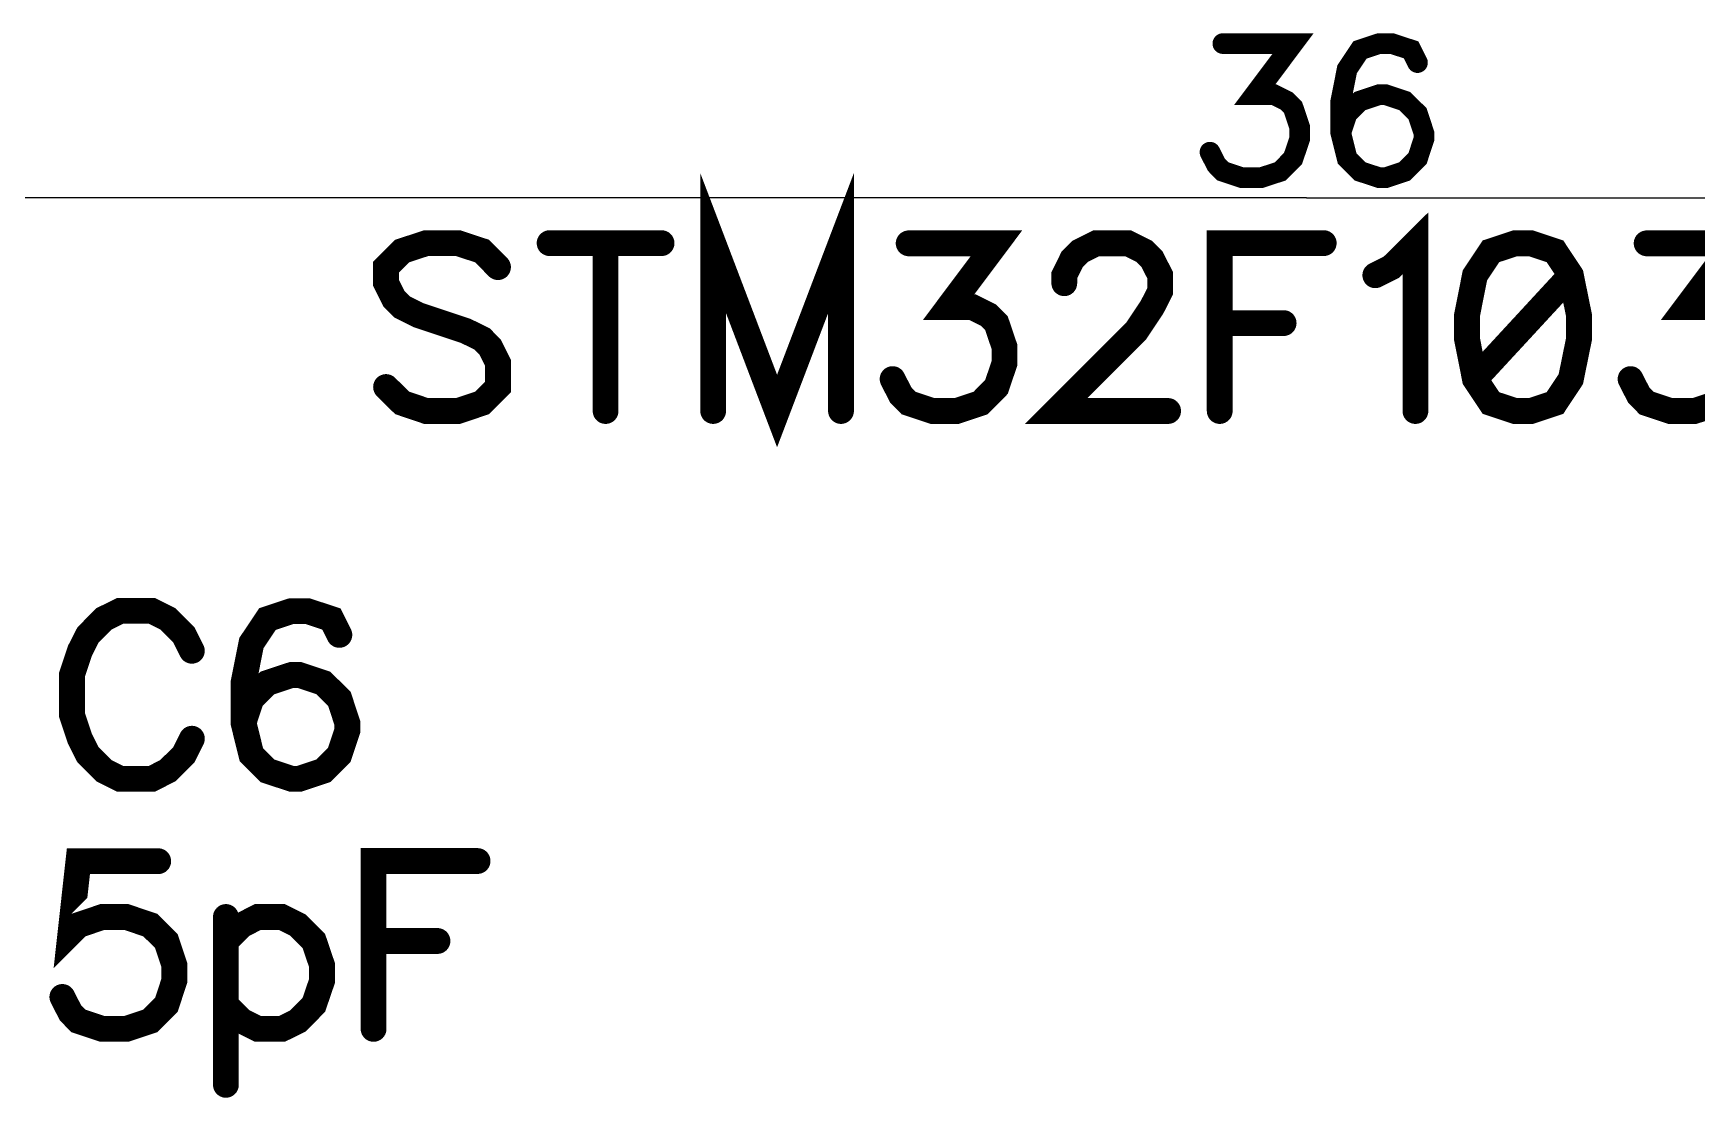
# Model space of a CAD drawing. Extents: x -121 to 151, y -197 to 34.
# Drawn here: x 8.32 to 20.96, y 26.12 to 34.21 of the extents above; entities that cross this region are included whole.
import ezdxf

# ---------------------------------------------------------------- set-up
doc = ezdxf.new("R2010")
doc.units = 0
doc.layers.add('Top_Dimension', color=14, linetype='CONTINUOUS')
doc.layers.add('Top_Silk', color=2, linetype='CONTINUOUS')

msp = doc.modelspace()

# ---------------------------------------------------------------- linework, layer by layer
at = {"layer": 'Top_Dimension', "linetype": 'CONTINUOUS', "const_width": 0.1569}
for points in [[(17.3634, 34.133), (17.8969, 34.133), (17.606, 33.7445), (17.752, 33.7445), (17.8486, 33.6962), (17.8969, 33.6479), (17.9463, 33.5019), (17.9463, 33.4053), (17.8969, 33.2593), (17.8003, 33.1616), (17.6543, 33.1133), (17.5083, 33.1133), (17.3634, 33.1616), (17.3151, 33.211), (17.2657, 33.3076)], [(18.8429, 33.9882), (18.7946, 34.0848), (18.6486, 34.133), (18.552, 34.133), (18.406, 34.0848), (18.3083, 33.9388), (18.26, 33.6962), (18.26, 33.4536), (18.3083, 33.2593), (18.406, 33.1616), (18.552, 33.1133), (18.6003, 33.1133), (18.7452, 33.1616), (18.8429, 33.2593), (18.8912, 33.4053), (18.8912, 33.4536), (18.8429, 33.5996), (18.7452, 33.6962), (18.6003, 33.7445), (18.552, 33.7445), (18.406, 33.6962), (18.3083, 33.5996), (18.26, 33.4536)]]:
    msp.add_lwpolyline(points, dxfattribs=at)
at = {"layer": 'Top_Dimension', "linetype": 'CONTINUOUS', "const_width": 0.0784}
for points in [[(17.3242, 34.133, 1), (17.4026, 34.133, 1), (17.3242, 34.133, 1)], [(18.8037, 33.9882, 1), (18.8821, 33.9882, 1), (18.8037, 33.9882, 1)], [(18.2208, 33.4536, 1), (18.2992, 33.4536, 1), (18.2208, 33.4536, 1)], [(17.2265, 33.3076, 1), (17.3049, 33.3076, 1), (17.2265, 33.3076, 1)]]:
    msp.add_lwpolyline(points, format="xyb", dxfattribs=at)
at = {"layer": 'Top_Dimension', "linetype": 'CONTINUOUS'}
for points in [[(18, 32.96), (1, 32.96)], [(18, 32.96), (35, 32.96)]]:
    msp.add_lwpolyline(points, dxfattribs=at)
at = {"layer": 'Top_Silk', "linetype": 'CONTINUOUS', "const_width": 0.1961}
for points in [[(14.4619, 31.3398), (14.4619, 32.6159), (13.9761, 31.3398), (13.4904, 32.6159), (13.4904, 31.3398)], [(18.5223, 32.3717), (18.6445, 32.4334), (18.827, 32.6145), (18.827, 31.3398)], [(11.8554, 32.4334), (11.7346, 32.5556), (11.5521, 32.6159), (11.3093, 32.6159), (11.1268, 32.5556), (11.0046, 32.4334), (11.0046, 32.3127), (11.0664, 32.1906), (11.1268, 32.1302), (11.2475, 32.0698), (11.6125, 31.9477), (11.7346, 31.8873), (11.795, 31.8256), (11.8554, 31.7048), (11.8554, 31.5223), (11.7346, 31.4016), (11.5521, 31.3398), (11.3093, 31.3398), (11.1268, 31.4016), (11.0046, 31.5223)], [(12.2475, 32.6159), (13.0982, 32.6159)], [(12.6729, 32.6159), (12.6729, 31.3398)], [(14.9762, 32.6145), (15.643, 32.6145), (15.2794, 32.1288), (15.4619, 32.1288), (15.5826, 32.0684), (15.643, 32.0081), (15.7048, 31.8256), (15.7048, 31.7048), (15.643, 31.5223), (15.5223, 31.4002), (15.3398, 31.3398), (15.1573, 31.3398), (14.9762, 31.4002), (14.9158, 31.462), (14.854, 31.5827)], [(16.1587, 32.3113), (16.1587, 32.3717), (16.219, 32.4938), (16.2794, 32.5542), (16.4015, 32.6145), (16.6444, 32.6145), (16.7651, 32.5542), (16.8255, 32.4938), (16.8873, 32.3717), (16.8873, 32.2509), (16.8255, 32.1288), (16.7048, 31.9477), (16.0969, 31.3398), (16.9476, 31.3398)], [(18.1302, 32.6159), (17.3398, 32.6159), (17.3398, 31.3398)], [(19.5841, 32.6145), (19.4016, 32.5542), (19.2795, 32.3717), (19.2191, 32.0684), (19.2191, 31.8859), (19.2795, 31.5827), (19.4016, 31.4002), (19.5841, 31.3398), (19.7048, 31.3398), (19.8873, 31.4002), (20.0081, 31.5827), (20.0698, 31.8859), (20.0698, 32.0684), (20.0081, 32.3717), (19.8873, 32.5542), (19.7048, 32.6145), (19.5841, 32.6145)], [(20.5841, 32.6145), (21.251, 32.6145), (20.8874, 32.1288), (21.0699, 32.1288), (21.1906, 32.0684), (21.251, 32.0081), (21.3127, 31.8256), (21.3127, 31.7048), (21.251, 31.5223), (21.1302, 31.4002), (20.9477, 31.3398), (20.7652, 31.3398), (20.5841, 31.4002), (20.5238, 31.462), (20.462, 31.5827)], [(20.0081, 32.3717), (19.2795, 31.5827)], [(17.3398, 32.0081), (17.8255, 32.0081)], [(9.529, 29.517), (9.4686, 29.6377), (9.3465, 29.7599), (9.2258, 29.8202), (8.9829, 29.8202), (8.8608, 29.7599), (8.74, 29.6377), (8.6783, 29.517), (8.6179, 29.3345), (8.6179, 29.0299), (8.6783, 28.8488), (8.74, 28.7267), (8.8608, 28.6059), (8.9829, 28.5442), (9.2258, 28.5442), (9.3465, 28.6059), (9.4686, 28.7267), (9.529, 28.8488)], [(10.6497, 29.6377), (10.5894, 29.7585), (10.4069, 29.8188), (10.2861, 29.8188), (10.1036, 29.7585), (9.9815, 29.576), (9.9211, 29.2727), (9.9211, 28.9695), (9.9815, 28.7267), (10.1036, 28.6045), (10.2861, 28.5442), (10.3465, 28.5442), (10.5276, 28.6045), (10.6497, 28.7267), (10.7101, 28.9092), (10.7101, 28.9695), (10.6497, 29.152), (10.5276, 29.2727), (10.3465, 29.3331), (10.2861, 29.3331), (10.1036, 29.2727), (9.9815, 29.152), (9.9211, 28.9695)], [(9.2733, 27.9175), (8.6668, 27.9175), (8.6065, 27.3714), (8.6668, 27.4317), (8.8493, 27.4935), (9.0304, 27.4935), (9.2129, 27.4317), (9.3351, 27.311), (9.3954, 27.1285), (9.3954, 27.0078), (9.3351, 26.8253), (9.2129, 26.7031), (9.0304, 26.6428), (8.8493, 26.6428), (8.6668, 26.7031), (8.6065, 26.7649), (8.5447, 26.8856)], [(11.7001, 27.9189), (10.9097, 27.9189), (10.9097, 26.6428)], [(9.7876, 27.4935), (9.7876, 26.2174)], [(9.7876, 27.311), (9.9097, 27.4317), (10.0304, 27.4935), (10.2129, 27.4935), (10.3351, 27.4317), (10.4558, 27.311), (10.5176, 27.1285), (10.5176, 27.0064), (10.4558, 26.8253), (10.3351, 26.7031), (10.2129, 26.6428), (10.0304, 26.6428), (9.9097, 26.7031), (9.7876, 26.8253)], [(10.9097, 27.311), (11.3955, 27.311)]]:
    msp.add_lwpolyline(points, dxfattribs=at)
at = {"layer": 'Top_Silk', "linetype": 'CONTINUOUS', "const_width": 0.098}
for points in [[(12.1985, 32.6159, 1), (12.2965, 32.6159, 1), (12.1985, 32.6159, 1)], [(12.6239, 32.6159, 1), (12.7219, 32.6159, 1), (12.6239, 32.6159, 1)], [(13.0492, 32.6159, 1), (13.1473, 32.6159, 1), (13.0492, 32.6159, 1)], [(14.9271, 32.6145, 1), (15.0252, 32.6145, 1), (14.9271, 32.6145, 1)], [(18.0811, 32.6159, 1), (18.1792, 32.6159, 1), (18.0811, 32.6159, 1)], [(19.5351, 32.6145, 1), (19.6331, 32.6145, 1), (19.5351, 32.6145, 1)], [(20.5351, 32.6145, 1), (20.6332, 32.6145, 1), (20.5351, 32.6145, 1)], [(11.8063, 32.4334, 1), (11.9044, 32.4334, 1), (11.8063, 32.4334, 1)], [(16.1097, 32.3113, 1), (16.2077, 32.3113, 1), (16.1097, 32.3113, 1)], [(18.4733, 32.3717, 1), (18.5713, 32.3717, 1), (18.4733, 32.3717, 1)], [(19.9591, 32.3717, 1), (20.0571, 32.3717, 1), (19.9591, 32.3717, 1)], [(17.2908, 32.0081, 1), (17.3888, 32.0081, 1), (17.2908, 32.0081, 1)], [(17.7765, 32.0081, 1), (17.8745, 32.0081, 1), (17.7765, 32.0081, 1)], [(10.9556, 31.5223, 1), (11.0536, 31.5223, 1), (10.9556, 31.5223, 1)], [(14.805, 31.5827, 1), (14.903, 31.5827, 1), (14.805, 31.5827, 1)], [(19.2305, 31.5827, 1), (19.3285, 31.5827, 1), (19.2305, 31.5827, 1)], [(20.413, 31.5827, 1), (20.511, 31.5827, 1), (20.413, 31.5827, 1)], [(12.6239, 31.3398, 1), (12.7219, 31.3398, 1), (12.6239, 31.3398, 1)], [(13.4414, 31.3398, 1), (13.5394, 31.3398, 1), (13.4414, 31.3398, 1)], [(14.4128, 31.3398, 1), (14.5109, 31.3398, 1), (14.4128, 31.3398, 1)], [(16.8986, 31.3398, 1), (16.9967, 31.3398, 1), (16.8986, 31.3398, 1)], [(17.2908, 31.3398, 1), (17.3888, 31.3398, 1), (17.2908, 31.3398, 1)], [(18.7779, 31.3398, 1), (18.876, 31.3398, 1), (18.7779, 31.3398, 1)], [(10.6007, 29.6377, 1), (10.6988, 29.6377, 1), (10.6007, 29.6377, 1)], [(9.48, 29.517, 1), (9.578, 29.517, 1), (9.48, 29.517, 1)], [(9.8721, 28.9695, 1), (9.9702, 28.9695, 1), (9.8721, 28.9695, 1)], [(9.48, 28.8488, 1), (9.578, 28.8488, 1), (9.48, 28.8488, 1)], [(9.2243, 27.9175, 1), (9.3223, 27.9175, 1), (9.2243, 27.9175, 1)], [(11.6511, 27.9189, 1), (11.7491, 27.9189, 1), (11.6511, 27.9189, 1)], [(9.7386, 27.4935, 1), (9.8366, 27.4935, 1), (9.7386, 27.4935, 1)], [(9.7386, 27.311, 1), (9.8366, 27.311, 1), (9.7386, 27.311, 1)], [(10.8607, 27.311, 1), (10.9588, 27.311, 1), (10.8607, 27.311, 1)], [(11.3464, 27.311, 1), (11.4445, 27.311, 1), (11.3464, 27.311, 1)], [(8.4957, 26.8856, 1), (8.5937, 26.8856, 1), (8.4957, 26.8856, 1)], [(9.7386, 26.8253, 1), (9.8366, 26.8253, 1), (9.7386, 26.8253, 1)], [(10.8607, 26.6428, 1), (10.9588, 26.6428, 1), (10.8607, 26.6428, 1)], [(9.7386, 26.2174, 1), (9.8366, 26.2174, 1), (9.7386, 26.2174, 1)]]:
    msp.add_lwpolyline(points, format="xyb", dxfattribs=at)

doc.saveas('drawing.dxf')
